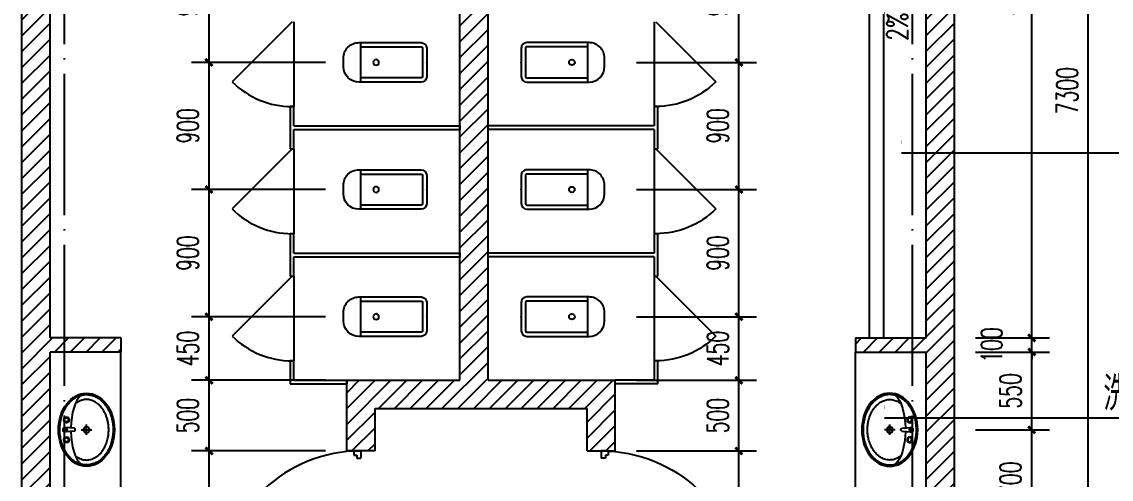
# Model space of a CAD drawing. Extents: x 307762 to 522490, y -326758 to -245675.
# Drawn here: x 353671 to 361381, y -317706 to -314468 of the extents above; entities that cross this region are included whole.
import ezdxf

# ---------------------------------------------------------------- set-up
doc = ezdxf.new("R2010")
doc.units = 0
doc.header["$LTSCALE"] = 1000
doc.header["$MEASUREMENT"] = 0
doc.linetypes.add('DOTE', pattern=[2.42, 2, -0.2, 0.02, -0.2])
doc.layers.get('0').update_dxf_attribs({"linetype": 'CONTINUOUS'})
doc.layers.get('Defpoints').update_dxf_attribs({"color": 6, "linetype": 'CONTINUOUS'})
for name, color, linetype in [('A-卫生间', 173, 'CONTINUOUS'), ('A-墙线', 2, 'CONTINUOUS'), ('A-门', 167, 'CONTINUOUS'), ('AXIS', 3, 'CONTINUOUS'), ('DIM_IDEN', 3, 'CONTINUOUS'), ('DIM_SYMB', 3, 'CONTINUOUS'), ('DOTE', 1, 'DOTE'), ('FUR', 173, 'CONTINUOUS'), ('PUB_DIM', 3, 'CONTINUOUS'), ('PUB_HATCH', 250, 'CONTINUOUS'), ('PUB_TEXT', 7, 'CONTINUOUS')]:
    doc.layers.add(name, color=color, linetype=linetype)
doc.styles.add('_TCH_DIM', font='SIMPLEX', dxfattribs={"bigfont": 'GBCBIG'})
doc.styles.add('_TCH_LABEL', font='COMPLEX', dxfattribs={"bigfont": 'GBCBIG'})
doc.styles.add('DIM_FONT', font='SIMPLEX.shx', dxfattribs={"width": 0.65})
doc.dimstyles.new('DIMN50', dxfattribs={"dimscale": 0.5, "dimtxt": 300, "dimasz": 100, "dimexe": 250, "dimexo": 300, "dimgap": 150, "dimtad": 1, "dimdec": 0, "dimzin": 0, "dimdsep": 46, "dimtxsty": 'DIM_FONT', "dimblk": 'ARCHTICK', "dimcen": 0.09, "dimclrt": 7, "dimazin": 2, "dimtfac": 1, "dimtdec": 0, "dimtix": 1, "dimtmove": 2, "dimatfit": 3, "dimfxl": 0, "dimtolj": 1, "dimtzin": 0, "dimarcsym": 0})

# ---------------------------------------------------------------- blocks, each defined once
blk = doc.blocks.new('m1000')
at = {"layer": 'A-墙线'}
for p, q in [((0, 0), (0, 200)), ((1000, 0), (1000, 200))]:
    blk.add_line(p, q, dxfattribs=at)
at = {"layer": 'A-门'}
for p, q in [((0, 1100), (0, 100)), ((0, 1100), (20, 1100)), ((20, 1100), (20, 150)), ((0, 150), (30, 150)), ((0, 100), (50, 100)), ((30, 150), (30, 130)), ((30, 130), (50, 130)), ((50, 130), (50, 100)), ((950, 130), (950, 100)), ((970, 130), (950, 130)), ((1000, 100), (950, 100)), ((970, 150), (970, 130)), ((1000, 150), (970, 150)), ((1000, 150), (1000, 100))]:
    blk.add_line(p, q, dxfattribs=at)
blk.add_arc((0, 100), 1000, 2.86598, 88.85401, dxfattribs=at)
blk = doc.blocks.new('手盆')
at = {"layer": 'A-卫生间'}
for p, q in [((113.4, 11.8), (46, 15.8)), ((160.3, 0), (235.3, 0)), ((197.8, -36.7), (197.8, 38.4)), ((113.4, -10.8), (46, -15.8))]:
    blk.add_line(p, q, dxfattribs=at)
for centre, major_axis, ratio, start_param, end_param in [((197.8, 0), (0, 259), 0.763797, 3.141593, 9.424778), ((194, 0), (0, 259), 0.413212, 0.351725, 1.519021), ((106.1, 0.5), (0, 13.9), 0.9, 3.760941, 5.663837), ((194, 0), (0, 259), 0.413212, 1.620217, 2.789865)]:
    blk.add_ellipse(centre, major_axis=major_axis, ratio=ratio, start_param=start_param, end_param=end_param, dxfattribs=at)
for centre, major_axis in [((56.4, 70.6), (0, 20.6)), ((56.4, 70.6), (0, 15.6)), ((46, 0), (0, 15.8)), ((197.8, 0), (0, 23.4)), ((56.4, -70.6), (0, 20.6)), ((56.4, -70.6), (0, 15.6))]:
    blk.add_ellipse(centre, major_axis=major_axis, ratio=0.9, dxfattribs=at)
for points, knots in [([(197.8, -249), (204.4, -249), (211, -248.5), (228.3, -246.1), (239, -243.4), (259.8, -235.6), (270, -230.5), (289.6, -218.1), (299, -210.7), (316.7, -194), (325, -184.6), (340.3, -164), (347.3, -152.8), (359.7, -129), (365.1, -116.4), (374.2, -90.1), (377.9, -76.4), (383.4, -48.4), (385.2, -34.1), (386.9, -5.2), (386.8, 9.3), (384.7, 38.2), (382.7, 52.5), (376.9, 80.3), (373, 93.9), (363.6, 120.1), (358, 132.6), (345.3, 156.1), (338.2, 167.1), (322.7, 187.3), (314.2, 196.5), (296.3, 212.9), (286.8, 220), (267.1, 232.1), (256.9, 236.9), (235.9, 244.3), (225.2, 246.8), (203.6, 249.3), (192.8, 249.3), (171.2, 246.9), (160.5, 244.5), (139.5, 237.3), (129.3, 232.4), (109.5, 220.5), (100, 213.4), (82.1, 197.2), (73.6, 188), (58, 167.9), (50.8, 156.9), (38.1, 133.4), (32.4, 121), (22.9, 94.9), (19, 81.3), (13.1, 53.5), (11, 39.2), (8.8, 10.4), (8.7, -4.1), (10.3, -33), (12.1, -47.3), (17.5, -75.4), (21.2, -89.1), (30.2, -115.5), (35.6, -128.1), (47.9, -152), (54.8, -163.2), (70.1, -183.9), (78.4, -193.3), (96, -210.2), (105.4, -217.6), (124.9, -230.1), (135.1, -235.3), (155.9, -243.2), (166.6, -246), (184.1, -248.5), (191, -249), (197.8, -249)], [0, 0, 0, 0, 0.105369, 0.105369, 0.278747, 0.278747, 0.452125, 0.452125, 0.625504, 0.625504, 0.798882, 0.798882, 0.97226, 0.97226, 1.145639, 1.145639, 1.319017, 1.319017, 1.492395, 1.492395, 1.665774, 1.665774, 1.839152, 1.839152, 2.01253, 2.01253, 2.185909, 2.185909, 2.359287, 2.359287, 2.532665, 2.532665, 2.706044, 2.706044, 2.879422, 2.879422, 3.0528, 3.0528, 3.226179, 3.226179, 3.399557, 3.399557, 3.572935, 3.572935, 3.746313, 3.746313, 3.919692, 3.919692, 4.09307, 4.09307, 4.266448, 4.266448, 4.439827, 4.439827, 4.613205, 4.613205, 4.786583, 4.786583, 4.959962, 4.959962, 5.13334, 5.13334, 5.306718, 5.306718, 5.480097, 5.480097, 5.653475, 5.653475, 5.826853, 5.826853, 6.000232, 6.000232, 6.17361, 6.17361, 6.283185, 6.283185, 6.283185, 6.283185]), ([(119.2, -185.1), (121, -186.6), (122.8, -187.9), (129.9, -193), (135.3, -196.4), (146.3, -202.3), (151.9, -204.8), (163.2, -208.9), (168.9, -210.5), (180.3, -212.8), (185.8, -213.5), (193.6, -213.9), (195.7, -214), (197.8, -214), (203.7, -214), (209.5, -213.6), (222.3, -211.6), (229.3, -209.9), (240.8, -205.9), (245.3, -204), (254.2, -199.8), (258.6, -197.3), (268.8, -191), (274.5, -186.9), (285.6, -177.6), (290.9, -172.5), (300.1, -162.5), (304.1, -157.7), (313.6, -145), (318.9, -136.7), (326.6, -122.8), (329.2, -117.5), (334.1, -106.7), (336.4, -101.1), (340.8, -89.4), (342.8, -83.2), (346.4, -70.6), (347.9, -64.2), (351.1, -49), (352.5, -40.1), (354.4, -22.2), (355, -13.2), (355.2, 4.9), (355, 14), (353.5, 32), (352.4, 40.9), (349.4, 57.8), (347.6, 65.8), (343.4, 81.5), (340.9, 89.1), (335.4, 103.9), (332.3, 111.1), (325.5, 125), (321.8, 131.6), (313.9, 144.3), (309.7, 150.3), (300.9, 161.6), (296.2, 166.9), (286.5, 176.7), (281.4, 181.2), (271.8, 188.8), (267.3, 191.9), (256.4, 198.7), (249.8, 202.1), (238.1, 206.9), (233, 208.7), (222.6, 211.4), (217.4, 212.4), (205.2, 214), (198.1, 214.2), (186, 213.5), (180.9, 212.9), (170.9, 210.9), (165.9, 209.6), (151, 204.7), (141.3, 200.1), (127.5, 191.4), (123.3, 188.4), (119.2, 185.1)], [5.740897, 5.740897, 5.740897, 5.740897, 5.780874, 5.780874, 5.896829, 5.896829, 6.012784, 6.012784, 6.128739, 6.128739, 6.240697, 6.240697, 6.283185, 6.283185, 6.283185, 6.399826, 6.399826, 6.5409, 6.5409, 6.634, 6.634, 6.7271, 6.7271, 6.852188, 6.852188, 6.977276, 6.977276, 7.077377, 7.077377, 7.229977, 7.229977, 7.317389, 7.317389, 7.404801, 7.404801, 7.497094, 7.497094, 7.589386, 7.589386, 7.712334, 7.712334, 7.835281, 7.835281, 7.958228, 7.958228, 8.081175, 8.081175, 8.194983, 8.194983, 8.30879, 8.30879, 8.422598, 8.422598, 8.537599, 8.537599, 8.6526, 8.6526, 8.767602, 8.767602, 8.884432, 8.884432, 8.982435, 8.982435, 9.119467, 9.119467, 9.224191, 9.224191, 9.328914, 9.328914, 9.470087, 9.470087, 9.571187, 9.571187, 9.672288, 9.672288, 9.874489, 9.874489, 9.967059, 9.967059, 9.967059, 9.967059])]:
    blk.add_open_spline(points, degree=3, knots=knots, dxfattribs=at)
blk.add_point((46, 0), dxfattribs=at)
blk = doc.blocks.new('_ArchTick')
at = {"color": 0, "linetype": 'ByBlock', "const_width": 0.4}
blk.add_lwpolyline([(-0.5, -0.5), (0.5, 0.5)], dxfattribs=at)
blk = doc.blocks.new('*D449')
at = {"layer": 'Defpoints', "color": 0}
for p in [(354996.3, -317505.9), (355971.3, -317505.9), (355971.3, -318505.9)]:
    blk.add_point(p, dxfattribs=at)
at = {"layer": 'PUB_DIM', "color": 0, "lineweight": -2}
for p, q in [((355821.3, -317505.9), (354871.3, -317505.9)), ((354996.3, -318505.9), (354996.3, -317505.9)), ((355821.3, -318505.9), (354871.3, -318505.9))]:
    blk.add_line(p, q, dxfattribs=at)
at = {"layer": 'PUB_DIM', "color": 0, "lineweight": -2, "xscale": 50, "yscale": 50, "zscale": 50}
for p, rotation in [((354996.3, -317505.9), 90), ((354996.3, -318505.9), 270)]:
    blk.add_blockref('_ArchTick', p, dxfattribs=dict(at, rotation=rotation))
at = {"layer": 'PUB_DIM', "color": 7, "insert": (354846.3, -318005.9), "char_height": 150, "attachment_point": 5, "rotation": 90, "style": 'DIM_FONT'}
blk.add_mtext('\\A1;1000', dxfattribs=at)
blk = doc.blocks.new('*D450')
at = {"layer": 'Defpoints', "color": 0}
for p in [(354996.3, -317005.9), (355971.3, -317005.9), (355971.3, -317505.9)]:
    blk.add_point(p, dxfattribs=at)
at = {"layer": 'PUB_DIM', "color": 0, "lineweight": -2}
for p, q in [((355821.3, -317005.9), (354871.3, -317005.9)), ((354996.3, -317505.9), (354996.3, -317005.9)), ((355821.3, -317505.9), (354871.3, -317505.9))]:
    blk.add_line(p, q, dxfattribs=at)
at = {"layer": 'PUB_DIM', "color": 0, "lineweight": -2, "xscale": 50, "yscale": 50, "zscale": 50}
for p, rotation in [((354996.3, -317005.9), 90), ((354996.3, -317505.9), 270)]:
    blk.add_blockref('_ArchTick', p, dxfattribs=dict(at, rotation=rotation))
at = {"layer": 'PUB_DIM', "color": 7, "insert": (354846.3, -317255.9), "char_height": 150, "attachment_point": 5, "rotation": 90, "style": 'DIM_FONT'}
blk.add_mtext('\\A1;500', dxfattribs=at)
blk = doc.blocks.new('*D451')
at = {"layer": 'Defpoints', "color": 0}
for p in [(354996.3, -316555.6), (355971.3, -316555.6), (355971.3, -317005.9)]:
    blk.add_point(p, dxfattribs=at)
at = {"layer": 'PUB_DIM', "color": 0, "lineweight": -2}
for p, q in [((355821.3, -316555.6), (354871.3, -316555.6)), ((354996.3, -317005.9), (354996.3, -316555.6)), ((355821.3, -317005.9), (354871.3, -317005.9))]:
    blk.add_line(p, q, dxfattribs=at)
at = {"layer": 'PUB_DIM', "color": 0, "lineweight": -2, "xscale": 50, "yscale": 50, "zscale": 50}
for p, rotation in [((354996.3, -316555.6), 90), ((354996.3, -317005.9), 270)]:
    blk.add_blockref('_ArchTick', p, dxfattribs=dict(at, rotation=rotation))
at = {"layer": 'PUB_DIM', "color": 7, "insert": (354846.3, -316780.8), "char_height": 150, "attachment_point": 5, "rotation": 90, "style": 'DIM_FONT'}
blk.add_mtext('\\A1;450', dxfattribs=at)
blk = doc.blocks.new('*D452')
at = {"layer": 'Defpoints', "color": 0}
for p in [(354996.3, -315655.6), (355971.3, -315655.6), (355971.3, -316555.6)]:
    blk.add_point(p, dxfattribs=at)
at = {"layer": 'PUB_DIM', "color": 0, "lineweight": -2}
for p, q in [((355821.3, -315655.6), (354871.3, -315655.6)), ((354996.3, -316555.6), (354996.3, -315655.6)), ((355821.3, -316555.6), (354871.3, -316555.6))]:
    blk.add_line(p, q, dxfattribs=at)
at = {"layer": 'PUB_DIM', "color": 0, "lineweight": -2, "xscale": 50, "yscale": 50, "zscale": 50}
for p, rotation in [((354996.3, -315655.6), 90), ((354996.3, -316555.6), 270)]:
    blk.add_blockref('_ArchTick', p, dxfattribs=dict(at, rotation=rotation))
at = {"layer": 'PUB_DIM', "color": 7, "insert": (354846.3, -316105.6), "char_height": 150, "attachment_point": 5, "rotation": 90, "style": 'DIM_FONT'}
blk.add_mtext('\\A1;900', dxfattribs=at)
blk = doc.blocks.new('*D453')
at = {"layer": 'Defpoints', "color": 0}
for p in [(354996.3, -314755.6), (355971.3, -314755.6), (355971.3, -315655.6)]:
    blk.add_point(p, dxfattribs=at)
at = {"layer": 'PUB_DIM', "color": 0, "lineweight": -2}
for p, q in [((355821.3, -314755.6), (354871.3, -314755.6)), ((354996.3, -315655.6), (354996.3, -314755.6)), ((355821.3, -315655.6), (354871.3, -315655.6))]:
    blk.add_line(p, q, dxfattribs=at)
at = {"layer": 'PUB_DIM', "color": 0, "lineweight": -2, "xscale": 50, "yscale": 50, "zscale": 50}
for p, rotation in [((354996.3, -314755.6), 90), ((354996.3, -315655.6), 270)]:
    blk.add_blockref('_ArchTick', p, dxfattribs=dict(at, rotation=rotation))
at = {"layer": 'PUB_DIM', "color": 7, "insert": (354846.3, -315205.6), "char_height": 150, "attachment_point": 5, "rotation": 90, "style": 'DIM_FONT'}
blk.add_mtext('\\A1;900', dxfattribs=at)
blk = doc.blocks.new('*D454')
at = {"layer": 'Defpoints', "color": 0}
for p in [(354996.3, -313855.6), (355971.3, -313855.6), (355971.3, -314755.6)]:
    blk.add_point(p, dxfattribs=at)
at = {"layer": 'PUB_DIM', "color": 0, "lineweight": -2}
for p, q in [((355821.3, -313855.6), (354871.3, -313855.6)), ((354996.3, -314755.6), (354996.3, -313855.6)), ((355821.3, -314755.6), (354871.3, -314755.6))]:
    blk.add_line(p, q, dxfattribs=at)
at = {"layer": 'PUB_DIM', "color": 0, "lineweight": -2, "xscale": 50, "yscale": 50, "zscale": 50}
for p, rotation in [((354996.3, -313855.6), 90), ((354996.3, -314755.6), 270)]:
    blk.add_blockref('_ArchTick', p, dxfattribs=dict(at, rotation=rotation))
at = {"layer": 'PUB_DIM', "color": 7, "insert": (354846.3, -314305.6), "char_height": 150, "attachment_point": 5, "rotation": 90, "style": 'DIM_FONT'}
blk.add_mtext('\\A1;900', dxfattribs=at)
blk = doc.blocks.new('*D462')
at = {"layer": 'Defpoints', "color": 0}
for p in [(357871.3, -317505.9), (358746.4, -317505.9), (357871.3, -318505.9)]:
    blk.add_point(p, dxfattribs=at)
at = {"layer": 'PUB_DIM', "color": 0, "lineweight": -2}
for p, q in [((358021.3, -317505.9), (358871.4, -317505.9)), ((358746.4, -318505.9), (358746.4, -317505.9)), ((358021.3, -318505.9), (358871.4, -318505.9))]:
    blk.add_line(p, q, dxfattribs=at)
at = {"layer": 'PUB_DIM', "color": 0, "lineweight": -2, "xscale": 50, "yscale": 50, "zscale": 50}
for p, rotation in [((358746.4, -317505.9), 90), ((358746.4, -318505.9), 270)]:
    blk.add_blockref('_ArchTick', p, dxfattribs=dict(at, rotation=rotation))
at = {"layer": 'PUB_DIM', "color": 7, "insert": (358596.4, -318005.9), "char_height": 150, "attachment_point": 5, "rotation": 90, "style": 'DIM_FONT'}
blk.add_mtext('\\A1;1000', dxfattribs=at)
blk = doc.blocks.new('*D463')
at = {"layer": 'Defpoints', "color": 0}
for p in [(357871.3, -317005.9), (358746.4, -317005.9), (357871.3, -317505.9)]:
    blk.add_point(p, dxfattribs=at)
at = {"layer": 'PUB_DIM', "color": 0, "lineweight": -2}
for p, q in [((358021.3, -317005.9), (358871.4, -317005.9)), ((358746.4, -317505.9), (358746.4, -317005.9)), ((358021.3, -317505.9), (358871.4, -317505.9))]:
    blk.add_line(p, q, dxfattribs=at)
at = {"layer": 'PUB_DIM', "color": 0, "lineweight": -2, "xscale": 50, "yscale": 50, "zscale": 50}
for p, rotation in [((358746.4, -317005.9), 90), ((358746.4, -317505.9), 270)]:
    blk.add_blockref('_ArchTick', p, dxfattribs=dict(at, rotation=rotation))
at = {"layer": 'PUB_DIM', "color": 7, "insert": (358596.4, -317255.9), "char_height": 150, "attachment_point": 5, "rotation": 90, "style": 'DIM_FONT'}
blk.add_mtext('\\A1;500', dxfattribs=at)
blk = doc.blocks.new('*D464')
at = {"layer": 'Defpoints', "color": 0}
for p in [(357871.3, -316555.6), (358746.4, -316555.6), (357871.3, -317005.9)]:
    blk.add_point(p, dxfattribs=at)
at = {"layer": 'PUB_DIM', "color": 0, "lineweight": -2}
for p, q in [((358021.3, -316555.6), (358871.4, -316555.6)), ((358746.4, -317005.9), (358746.4, -316555.6)), ((358021.3, -317005.9), (358871.4, -317005.9))]:
    blk.add_line(p, q, dxfattribs=at)
at = {"layer": 'PUB_DIM', "color": 0, "lineweight": -2, "xscale": 50, "yscale": 50, "zscale": 50}
for p, rotation in [((358746.4, -316555.6), 90), ((358746.4, -317005.9), 270)]:
    blk.add_blockref('_ArchTick', p, dxfattribs=dict(at, rotation=rotation))
at = {"layer": 'PUB_DIM', "color": 7, "insert": (358596.4, -316780.8), "char_height": 150, "attachment_point": 5, "rotation": 90, "style": 'DIM_FONT'}
blk.add_mtext('\\A1;450', dxfattribs=at)
blk = doc.blocks.new('*D465')
at = {"layer": 'Defpoints', "color": 0}
for p in [(357871.3, -315655.6), (358746.4, -315655.6), (357871.3, -316555.6)]:
    blk.add_point(p, dxfattribs=at)
at = {"layer": 'PUB_DIM', "color": 0, "lineweight": -2}
for p, q in [((358021.3, -315655.6), (358871.4, -315655.6)), ((358746.4, -316555.6), (358746.4, -315655.6)), ((358021.3, -316555.6), (358871.4, -316555.6))]:
    blk.add_line(p, q, dxfattribs=at)
at = {"layer": 'PUB_DIM', "color": 0, "lineweight": -2, "xscale": 50, "yscale": 50, "zscale": 50}
for p, rotation in [((358746.4, -315655.6), 90), ((358746.4, -316555.6), 270)]:
    blk.add_blockref('_ArchTick', p, dxfattribs=dict(at, rotation=rotation))
at = {"layer": 'PUB_DIM', "color": 7, "insert": (358596.4, -316105.6), "char_height": 150, "attachment_point": 5, "rotation": 90, "style": 'DIM_FONT'}
blk.add_mtext('\\A1;900', dxfattribs=at)
blk = doc.blocks.new('*D466')
at = {"layer": 'Defpoints', "color": 0}
for p in [(357871.3, -314755.6), (358746.4, -314755.6), (357871.3, -315655.6)]:
    blk.add_point(p, dxfattribs=at)
at = {"layer": 'PUB_DIM', "color": 0, "lineweight": -2}
for p, q in [((358021.3, -314755.6), (358871.4, -314755.6)), ((358746.4, -315655.6), (358746.4, -314755.6)), ((358021.3, -315655.6), (358871.4, -315655.6))]:
    blk.add_line(p, q, dxfattribs=at)
at = {"layer": 'PUB_DIM', "color": 0, "lineweight": -2, "xscale": 50, "yscale": 50, "zscale": 50}
for p, rotation in [((358746.4, -314755.6), 90), ((358746.4, -315655.6), 270)]:
    blk.add_blockref('_ArchTick', p, dxfattribs=dict(at, rotation=rotation))
at = {"layer": 'PUB_DIM', "color": 7, "insert": (358596.4, -315205.6), "char_height": 150, "attachment_point": 5, "rotation": 90, "style": 'DIM_FONT'}
blk.add_mtext('\\A1;900', dxfattribs=at)
blk = doc.blocks.new('*D467')
at = {"layer": 'Defpoints', "color": 0}
for p in [(357871.3, -313855.6), (358746.4, -313855.6), (357871.3, -314755.6)]:
    blk.add_point(p, dxfattribs=at)
at = {"layer": 'PUB_DIM', "color": 0, "lineweight": -2}
for p, q in [((358021.3, -313855.6), (358871.4, -313855.6)), ((358746.4, -314755.6), (358746.4, -313855.6)), ((358021.3, -314755.6), (358871.4, -314755.6))]:
    blk.add_line(p, q, dxfattribs=at)
at = {"layer": 'PUB_DIM', "color": 0, "lineweight": -2, "xscale": 50, "yscale": 50, "zscale": 50}
for p, rotation in [((358746.4, -313855.6), 90), ((358746.4, -314755.6), 270)]:
    blk.add_blockref('_ArchTick', p, dxfattribs=dict(at, rotation=rotation))
at = {"layer": 'PUB_DIM', "color": 7, "insert": (358596.4, -314305.6), "char_height": 150, "attachment_point": 5, "rotation": 90, "style": 'DIM_FONT'}
blk.add_mtext('\\A1;900', dxfattribs=at)
blk = doc.blocks.new('*D751')
at = {"layer": 'AXIS', "color": 0, "lineweight": -2}
for p, q in [((360421.3, -311805.9), (360943.5, -311805.9)), ((360818.5, -316705.9), (360818.5, -311805.9)), ((360421.3, -316705.9), (360943.5, -316705.9))]:
    blk.add_line(p, q, dxfattribs=at)
at = {"layer": 'Defpoints', "color": 0}
for p in [(360271.3, -311805.9), (360818.5, -311805.9), (360271.3, -316705.9)]:
    blk.add_point(p, dxfattribs=at)
at = {"layer": 'AXIS', "color": 0, "lineweight": -2, "xscale": 50, "yscale": 50, "zscale": 50}
for p, rotation in [((360818.5, -311805.9), 90), ((360818.5, -316705.9), 270)]:
    blk.add_blockref('_ArchTick', p, dxfattribs=dict(at, rotation=rotation))
at = {"layer": 'AXIS', "color": 7, "insert": (360668.5, -314255.9), "char_height": 150, "attachment_point": 5, "rotation": 90, "style": 'DIM_FONT'}
blk.add_mtext('\\A1;4900', dxfattribs=at)
blk = doc.blocks.new('*D752')
at = {"layer": 'AXIS', "color": 0, "lineweight": -2}
for p, q in [((360818.5, -316705.9), (360818.5, -316655.9)), ((360421.3, -316705.9), (360943.5, -316705.9)), ((360818.5, -316805.9), (360818.5, -316705.9)), ((360421.3, -316805.9), (360943.5, -316805.9)), ((360818.5, -316805.9), (360818.5, -316855.9))]:
    blk.add_line(p, q, dxfattribs=at)
at = {"layer": 'Defpoints', "color": 0}
for p in [(360271.3, -316705.9), (360818.5, -316705.9), (360271.3, -316805.9)]:
    blk.add_point(p, dxfattribs=at)
at = {"layer": 'AXIS', "color": 0, "lineweight": -2, "xscale": 50, "yscale": 50, "zscale": 50}
for p, rotation in [((360818.5, -316705.9), 270), ((360818.5, -316805.9), 90)]:
    blk.add_blockref('_ArchTick', p, dxfattribs=dict(at, rotation=rotation))
at = {"layer": 'AXIS', "color": 7, "insert": (360534.8, -316755.9), "char_height": 150, "attachment_point": 5, "rotation": 90, "style": 'DIM_FONT'}
blk.add_mtext('\\A1;100', dxfattribs=at)
blk = doc.blocks.new('*D753')
at = {"layer": 'AXIS', "color": 0, "lineweight": -2}
for p, q in [((360421.3, -316805.9), (360943.5, -316805.9)), ((360818.5, -317355.9), (360818.5, -316805.9)), ((360421.3, -317355.9), (360943.5, -317355.9))]:
    blk.add_line(p, q, dxfattribs=at)
at = {"layer": 'Defpoints', "color": 0}
for p in [(360271.3, -316805.9), (360818.5, -316805.9), (360271.3, -317355.9)]:
    blk.add_point(p, dxfattribs=at)
at = {"layer": 'AXIS', "color": 0, "lineweight": -2, "xscale": 50, "yscale": 50, "zscale": 50}
for p, rotation in [((360818.5, -316805.9), 90), ((360818.5, -317355.9), 270)]:
    blk.add_blockref('_ArchTick', p, dxfattribs=dict(at, rotation=rotation))
at = {"layer": 'AXIS', "color": 7, "insert": (360668.5, -317080.9), "char_height": 150, "attachment_point": 5, "rotation": 90, "style": 'DIM_FONT'}
blk.add_mtext('\\A1;550', dxfattribs=at)
blk = doc.blocks.new('*D754')
at = {"layer": 'AXIS', "color": 0, "lineweight": -2}
for p, q in [((360421.3, -317355.9), (360943.5, -317355.9)), ((360818.5, -318055.9), (360818.5, -317355.9)), ((360421.3, -318055.9), (360943.5, -318055.9))]:
    blk.add_line(p, q, dxfattribs=at)
at = {"layer": 'Defpoints', "color": 0}
for p in [(360271.3, -317355.9), (360818.5, -317355.9), (360271.3, -318055.9)]:
    blk.add_point(p, dxfattribs=at)
at = {"layer": 'AXIS', "color": 0, "lineweight": -2, "xscale": 50, "yscale": 50, "zscale": 50}
for p, rotation in [((360818.5, -317355.9), 90), ((360818.5, -318055.9), 270)]:
    blk.add_blockref('_ArchTick', p, dxfattribs=dict(at, rotation=rotation))
at = {"layer": 'AXIS', "color": 7, "insert": (360668.5, -317705.9), "char_height": 150, "attachment_point": 5, "rotation": 90, "style": 'DIM_FONT'}
blk.add_mtext('\\A1;700', dxfattribs=at)
blk = doc.blocks.new('*D757')
at = {"layer": 'AXIS', "color": 0, "lineweight": -2}
for p, q in [((360421.3, -311305.9), (361343.5, -311305.9)), ((361218.5, -318605.9), (361218.5, -311305.9)), ((360421.3, -318605.9), (361343.5, -318605.9))]:
    blk.add_line(p, q, dxfattribs=at)
at = {"layer": 'Defpoints', "color": 0}
for p in [(360271.3, -311305.9), (361218.5, -311305.9), (360271.3, -318605.9)]:
    blk.add_point(p, dxfattribs=at)
at = {"layer": 'AXIS', "color": 0, "lineweight": -2, "xscale": 50, "yscale": 50, "zscale": 50}
for p, rotation in [((361218.5, -311305.9), 90), ((361218.5, -318605.9), 270)]:
    blk.add_blockref('_ArchTick', p, dxfattribs=dict(at, rotation=rotation))
at = {"layer": 'AXIS', "color": 7, "insert": (361068.5, -314955.9), "char_height": 150, "attachment_point": 5, "rotation": 90, "style": 'DIM_FONT'}
blk.add_mtext('\\A1;7300', dxfattribs=at)
blk = doc.blocks.new('$DorLib2D$00000114')
at = {"color": 0}
blk.add_line((0.5, 0), (-0.207, 0.707), dxfattribs=at)
blk.add_arc((0.5, 0), 1, 135, 180, dxfattribs=at)
blk = doc.blocks.new('$lvtry$00000200')
at = {"layer": 'FUR'}
for p, q in [((-139.8, -40, 0), (-139.8, -479.7, 0)), ((-109.8, -40, 0), (-109.8, -469.7, 0)), ((99.8, 0, 0), (-99.8, 0, 0)), ((99.8, -30, 0), (-99.8, -30, 0)), ((109.8, -469.7, 0), (109.8, -40, 0)), ((139.8, -479.7, 0), (139.8, -40, 0)), ((139.8, -469.7, 0), (-139.8, -469.7, 0)), ((-29.8, -589.7, 0), (29.8, -589.7, 0))]:
    blk.add_line(p, q, dxfattribs=at)
blk.add_circle((0, -358.6, 0), 20, dxfattribs=at)
for centre, radius, start, end in [((-99.8, -40, 0), 40, 90, 180), ((-99.8, -40, 0), 10, 90, 180), ((99.8, -40, 0), 40, 0, 90), ((99.8, -40, 0), 10, 0, 90), ((-29.8, -479.7, 0), 110, 180, 270), ((29.8, -479.7, 0), 110, 270, 0)]:
    blk.add_arc(centre, radius, start, end, dxfattribs=at)
blk.add_point((0, 0), dxfattribs=at)

msp = doc.modelspace()

# ---------------------------------------------------------------- hatches: boundary and pattern name
at = {"layer": 'PUB_HATCH'}
h = msp.add_hatch(dxfattribs=at)
h.set_pattern_fill('ANSI31', color=256, scale=50, style=0)
h.set_pattern_definition([(45, (353671.33, -319505.88), (-56.1266, 56.1266), [])])
h.paths.add_polyline_path([(357571.3, -311055.9), (357521.3, -311055.9), (357521.3, -311005.9), (357321.3, -311005.9), (357321.3, -310955.9), (357271.3, -310955.9), (357271.3, -310905.9), (356371.3, -310905.9), (356371.3, -310955.9), (356321.3, -310955.9), (356321.3, -311005.9), (356121.3, -311005.9), (356121.3, -311055.9), (356071.3, -311055.9), (356071.3, -311305.9), (356771.3, -311305.9), (356771.3, -317005.9), (355971.3, -317005.9), (355971.3, -317505.9), (356171.3, -317505.9), (356171.3, -317205.9), (357671.3, -317205.9), (357671.3, -317505.9), (357871.3, -317505.9), (357871.3, -317005.9), (356971.3, -317005.9), (356971.3, -311305.9), (357571.3, -311305.9)])
h.paths.add_polyline_path([(354871.3, -311055.9), (354821.3, -311055.9), (354821.3, -311005.9), (354621.3, -311005.9), (354621.3, -310955.9), (354571.3, -310955.9), (354571.3, -311305.9), (354871.3, -311305.9)])
h.paths.add_polyline_path([(353871.3, -311805.9), (353671.3, -311805.9), (353671.3, -318605.9), (353871.3, -318605.9), (353871.3, -316805.9), (354371.3, -316805.9), (354371.3, -316705.9), (353871.3, -316705.9)])
h.paths.add_polyline_path([(360271.3, -311805.9), (360071.3, -311805.9), (360071.3, -316705.9), (359571.3, -316705.9), (359571.3, -316805.9), (360071.3, -316805.9), (360071.3, -318605.9), (360271.3, -318605.9)])
h.paths.add_polyline_path([(357871.3, -318705.9), (359371.3, -318705.9), (359371.3, -318605.9), (357871.3, -318605.9), (357871.3, -318505.9), (357771.3, -318505.9), (357671.3, -318505.9), (357671.3, -319505.9), (359371.3, -319505.9), (359371.3, -319305.9), (357871.3, -319305.9)])
h.paths.add_polyline_path([(356171.3, -318505.9), (355971.3, -318505.9), (355971.3, -318605.9), (354571.3, -318605.9), (354571.3, -318705.9), (355971.3, -318705.9), (355971.3, -319305.9), (355671.3, -319305.9), (355671.3, -319505.9), (356171.3, -319505.9)])
h.paths.add_polyline_path([(354671.3, -319305.9), (354571.3, -319305.9), (354571.3, -319505.9), (354671.3, -319505.9)])
h.paths.add_polyline_path([(359371.3, -310905.9), (359071.3, -310905.9), (359071.3, -310955.9), (359021.3, -310955.9), (359021.3, -311005.9), (358821.3, -311005.9), (358821.3, -311055.9), (358771.3, -311055.9), (358771.3, -311305.9), (359371.3, -311305.9)])

# ---------------------------------------------------------------- linework, layer by layer
at = {"layer": 'A-卫生间'}
for p, q in [((359671.3, -316705.9), (359671.3, -311805.9)), ((359771.3, -316705.9), (359771.3, -311805.9)), ((355596.3, -315068.4), (355571.3, -315068.4)), ((355571.3, -315068.4), (355571.3, -315205.9)), ((355596.3, -315205.9), (355596.3, -315068.4)), ((358171.3, -315068.4), (358146.3, -315068.4)), ((358146.3, -315068.4), (358146.3, -315205.9)), ((358171.3, -315205.9), (358171.3, -315068.4)), ((355571.3, -315205.9), (355571.3, -315368.4)), ((355596.3, -315205.9), (356771.3, -315205.9)), ((355596.3, -315230.9), (356771.3, -315230.9)), ((355596.3, -315368.4), (355596.3, -315230.9)), ((356771.3, -315205.9), (356771.3, -315230.9)), ((358146.3, -315205.9), (356971.3, -315205.9)), ((356971.3, -315230.9), (356971.3, -315205.9)), ((358146.3, -315230.9), (356971.3, -315230.9)), ((358146.3, -315230.9), (358146.3, -315368.4)), ((358171.3, -315368.4), (358171.3, -315205.9)), ((355571.3, -315368.4), (355596.3, -315368.4)), ((358146.3, -315368.4), (358171.3, -315368.4)), ((355596.3, -315968.4), (355571.3, -315968.4)), ((355571.3, -315968.4), (355571.3, -316105.9)), ((355596.3, -316105.9), (355596.3, -315968.4)), ((358171.3, -315968.4), (358146.3, -315968.4)), ((358146.3, -315968.4), (358146.3, -316105.9)), ((358171.3, -316105.9), (358171.3, -315968.4)), ((355571.3, -316105.9), (355571.3, -316268.4)), ((355596.3, -316105.9), (356771.3, -316105.9)), ((355596.3, -316130.9), (356771.3, -316130.9)), ((355596.3, -316268.4), (355596.3, -316130.9)), ((356771.3, -316105.9), (356771.3, -316130.9)), ((358146.3, -316105.9), (356971.3, -316105.9)), ((356971.3, -316130.9), (356971.3, -316105.9)), ((358146.3, -316130.9), (356971.3, -316130.9)), ((358146.3, -316130.9), (358146.3, -316268.4)), ((358171.3, -316268.4), (358171.3, -316105.9)), ((355571.3, -316268.4), (355596.3, -316268.4)), ((358146.3, -316268.4), (358171.3, -316268.4)), ((354371.3, -318605.9), (354371.3, -316805.9)), ((359571.3, -318605.9), (359571.3, -316805.9)), ((355596.3, -316868.4), (355571.3, -316868.4)), ((355571.3, -316868.4), (355571.3, -317030.9)), ((355596.3, -317005.9), (355596.3, -316868.4)), ((358171.3, -316868.4), (358146.3, -316868.4)), ((358146.3, -316868.4), (358146.3, -317005.9)), ((358171.3, -317030.9), (358171.3, -316868.4)), ((355596.3, -317005.9), (355971.3, -317005.9)), ((355971.3, -317005.9), (355971.3, -317030.9)), ((358146.3, -317005.9), (357871.3, -317005.9)), ((357871.3, -317030.9), (357871.3, -317005.9)), ((355571.3, -317030.9), (355971.3, -317030.9)), ((358171.3, -317030.9), (357871.3, -317030.9))]:
    msp.add_line(p, q, dxfattribs=at)
at = {"layer": 'A-墙线'}
for p, q in [((356771.3, -317005.9), (356771.3, -311305.9)), ((356971.3, -317005.9), (356971.3, -311305.9)), ((353671.3, -318605.9), (353671.3, -311805.9)), ((353871.3, -316705.9), (353871.3, -311805.9)), ((360071.3, -316705.9), (360071.3, -311805.9)), ((360271.3, -318605.9), (360271.3, -311805.9)), ((354371.3, -316705.9), (353871.3, -316705.9)), ((354371.3, -316705.9), (354371.3, -316805.9)), ((359571.3, -316705.9), (360071.3, -316705.9)), ((359571.3, -316705.9), (359571.3, -316805.9)), ((353871.3, -318605.9), (353871.3, -316805.9)), ((354371.3, -316805.9), (353871.3, -316805.9)), ((359571.3, -316805.9), (360071.3, -316805.9)), ((360071.3, -318605.9), (360071.3, -316805.9)), ((355971.3, -317005.9), (356771.3, -317005.9)), ((355971.3, -317505.9), (355971.3, -317005.9)), ((356971.3, -317005.9), (357871.3, -317005.9)), ((357871.3, -317505.9), (357871.3, -317005.9)), ((356171.3, -317505.9), (356171.3, -317205.9)), ((356171.3, -317205.9), (357671.3, -317205.9)), ((357671.3, -317505.9), (357671.3, -317205.9))]:
    msp.add_line(p, q, dxfattribs=at)
at = {"layer": 'A-门'}
for p, q in [((355596.3, -314468.4), (355596.3, -315068.4)), ((358146.3, -314468.4), (358146.3, -315068.4)), ((355596.3, -315368.4), (355596.3, -315968.4)), ((358146.3, -315368.4), (358146.3, -315968.4)), ((355596.3, -316268.4), (355596.3, -316868.4)), ((358146.3, -316268.4), (358146.3, -316868.4))]:
    msp.add_line(p, q, dxfattribs=at)
at = {"layer": 'DIM_IDEN'}
for p, q in [((359896.4, -315394.8), (360293.2, -315394.8)), ((360293.2, -315394.8), (362227.2, -315394.8)), ((359777.5, -317270.3), (360293.2, -317270.3)), ((360293.2, -317270.3), (362227.2, -317270.3))]:
    msp.add_line(p, q, dxfattribs=at)
at = {"layer": 'DIM_IDEN', "const_width": 25}
for points in [[(359896.4, -315319.8), (359898.4, -315319.8)], [(359777.5, -317195.3), (359779.5, -317195.3)]]:
    msp.add_lwpolyline(points, dxfattribs=at)
at = {"layer": 'DIM_SYMB'}
msp.add_lwpolyline([(359971.3, -314895.4, 0, 0, 0), (359971.3, -314268.7, 40, 0, 0), (359971.3, -314118.7, 0, 0, 0)], format="xyseb", dxfattribs=at)
at = {"layer": 'DOTE', "ltscale": 0.5}
for p, q in [((353971.3, -311205.9), (353971.3, -319205.9)), ((359971.3, -311205.9), (359971.3, -319205.9))]:
    msp.add_line(p, q, dxfattribs=at)

# ---------------------------------------------------------------- block references
msp.add_blockref('手盆', (353931.3, -317355.9))
at = {"xscale": -1}
msp.add_blockref('手盆', (360011.3, -317355.9), dxfattribs=at)
at = {"layer": 'A-卫生间', "yscale": -0.9999999999999998, "rotation": 90.00000000106462}
for p in [(356537, -314755.6, 0), (356537, -315655.6, 0), (356537, -316555.6, 0)]:
    msp.add_blockref('$lvtry$00000200', p, dxfattribs=at)
at = {"layer": 'A-卫生间', "rotation": 89.99999999893534}
for p in [(357205.7, -314755.6, 0), (357205.7, -315655.6, 0), (357205.7, -316555.6, 0)]:
    msp.add_blockref('$lvtry$00000200', p, dxfattribs=at)
at = {"layer": 'A-门', "xscale": -600, "zscale": 25, "rotation": 270}
for p, yscale in [((355583.8, -314768.4), -600), ((358158.8, -314768.4), 600), ((355583.8, -315668.4), -600), ((358158.8, -315668.4), 600), ((355583.8, -316568.4), -600), ((358158.8, -316568.4), 600)]:
    msp.add_blockref('$DorLib2D$00000114', p, dxfattribs=dict(at, yscale=yscale))
at = {"layer": 'A-门', "rotation": 90}
msp.add_blockref('m1000', (356171.3, -318505.9), dxfattribs=at)
at = {"layer": 'A-门', "xscale": -1, "rotation": 270}
msp.add_blockref('m1000', (357671.3, -318505.9), dxfattribs=at)

# ---------------------------------------------------------------- texts
at = {"layer": 'PUB_TEXT', "style": '_TCH_DIM', "width": 0.705882}
msp.add_text('2%%%', height=148.75, rotation=90, dxfattribs=at).set_placement((359942.1, -314602.1))
at = {"layer": 'PUB_TEXT', "style": '_TCH_LABEL'}
msp.add_text('洗手台参见', height=241.13, dxfattribs=at).set_placement((361326.1, -317220.3))

# ---------------------------------------------------------------- dimensions: what is measured, and where the dimension line sits
at = {"layer": 'AXIS'}
for p1, p2, distance, picture, middle in [((360271.3, -318605.9), (360271.3, -311305.9), -947.2, '*D757', (361068.5, -314955.9)), ((360271.3, -316705.9), (360271.3, -311805.9), -547.2, '*D751', (360668.5, -314255.9)), ((360271.3, -317355.9), (360271.3, -316805.9), -547.2, '*D753', (360668.5, -317080.9)), ((360271.3, -318055.9), (360271.3, -317355.9), -547.2, '*D754', (360668.5, -317705.9))]:
    dim = msp.add_aligned_dim(p1=p1, p2=p2, distance=distance, dimstyle='DIMN50', dxfattribs=at)
    dim.commit()
    dim.dimension.update_dxf_attribs({"geometry": picture, "text_midpoint": middle})
dim = msp.add_linear_dim(base=(360818.5, -316705.9), p1=(360271.3, -316805.9), p2=(360271.3, -316705.9), angle=90, dimstyle='DIMN50', dxfattribs=at)
dim.commit()
dim.dimension.update_dxf_attribs({"geometry": '*D752', "text_midpoint": (360534.8, -316755.9), "dimtype": 129})
at = {"layer": 'PUB_DIM'}
for p1, p2, distance, picture, middle in [((355971.3, -314755.6), (355971.3, -313855.6), 975, '*D454', (354846.3, -314305.6)), ((357871.3, -314755.6), (357871.3, -313855.6), -875, '*D467', (358596.4, -314305.6)), ((355971.3, -315655.6), (355971.3, -314755.6), 975, '*D453', (354846.3, -315205.6)), ((357871.3, -315655.6), (357871.3, -314755.6), -875, '*D466', (358596.4, -315205.6)), ((355971.3, -316555.6), (355971.3, -315655.6), 975, '*D452', (354846.3, -316105.6)), ((357871.3, -316555.6), (357871.3, -315655.6), -875, '*D465', (358596.4, -316105.6)), ((355971.3, -317005.9), (355971.3, -316555.6), 975, '*D451', (354846.3, -316780.8)), ((357871.3, -317005.9), (357871.3, -316555.6), -875, '*D464', (358596.4, -316780.8)), ((355971.3, -317505.9), (355971.3, -317005.9), 975, '*D450', (354846.3, -317255.9)), ((357871.3, -317505.9), (357871.3, -317005.9), -875, '*D463', (358596.4, -317255.9)), ((355971.3, -318505.9), (355971.3, -317505.9), 975, '*D449', (354846.3, -318005.9)), ((357871.3, -318505.9), (357871.3, -317505.9), -875, '*D462', (358596.4, -318005.9))]:
    dim = msp.add_aligned_dim(p1=p1, p2=p2, distance=distance, dimstyle='DIMN50', dxfattribs=at)
    dim.commit()
    dim.dimension.update_dxf_attribs({"geometry": picture, "text_midpoint": middle})

doc.saveas('drawing.dxf')
